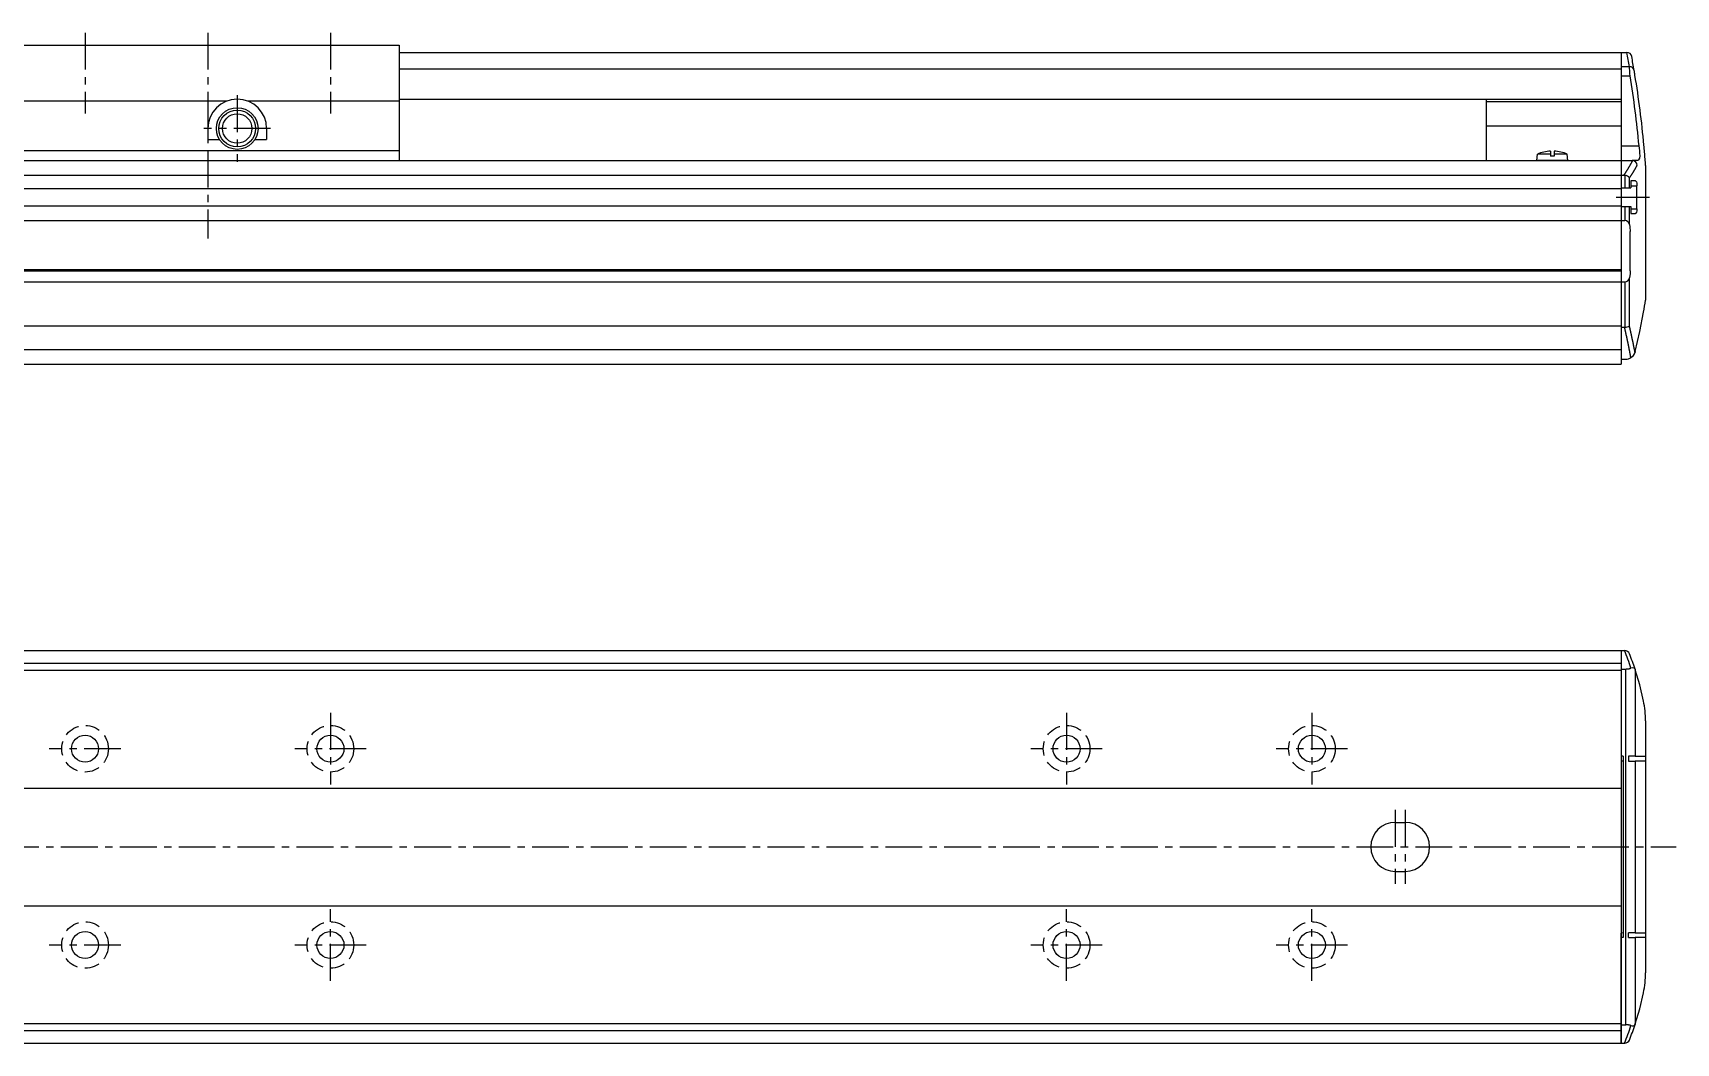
# Model space of a CAD drawing. Extents: x -241 to 453, y 120 to 503.
# Drawn here: x 114.8 to 449.7, y 148.9 to 354.8 of the extents above; entities that cross this region are included whole.
import ezdxf

# ---------------------------------------------------------------- set-up
doc = ezdxf.new("R2010")
doc.units = 0
for name, pattern in [('CENTER', [12, 7.5, -1.5, 1.5, -1.5]), ('CONTINOUS', [0]), ('DASHED', [4.5, 3, -1.5])]:
    doc.linetypes.add(name, pattern=pattern)
doc.layers.get('0').update_dxf_attribs({"linetype": 'CONTINUOUS'})
doc.layers.add('CENTER', color=1, linetype='CENTER')

# ---------------------------------------------------------------- blocks, each defined once
blk = doc.blocks.new('DTL0004')
at = {"color": 0, "linetype": 'CONTINUOUS'}
for p, q in [((-3.15, 0), (-3.04, 1.3)), ((3.15, 0), (-3.15, 0)), ((-0.4, 1.3), (-3.04, 1.3)), ((-0.4, 1.89), (-0.4, 0.9)), ((0.4, 0.9), (-0.4, 0.9)), ((0.4, 1.89), (0.4, 0.9)), ((3.04, 1.3), (0.4, 1.3)), ((3.15, 0), (3.04, 1.3))]:
    blk.add_line(p, q, dxfattribs=at)
for start, end in [(92.8723, 112.3565), (67.6435, 87.1277)]:
    blk.add_arc((0, -6.08), 7.98, start, end, dxfattribs=at)
at = {"color": 0}
blk.add_point((0, 0), dxfattribs=at)
blk.add_point((0, 0), dxfattribs=at)

msp = doc.modelspace()

# ---------------------------------------------------------------- linework, layer by layer
at = {"color": 7, "linetype": 'CONTINOUS'}
for p, q in [((111.44, 352.26), (189.44, 352.26)), ((189.44, 352.26), (189.44, 328.76)), ((189.44, 350.76), (438.44, 350.76)), ((438.44, 350.76), (438.44, 288.26)), ((438.44, 350.76), (438.44, 341.26)), ((438.44, 350.76), (439.62, 350.76)), ((438.44, 350.76), (438.44, 341.26)), ((439.63, 350.76), (439.62, 350.76)), ((189.44, 347.4), (438.44, 347.4)), ((438.44, 347.87), (440.14, 347.87)), ((438.44, 345.99), (440.29, 345.99)), ((111.44, 340.89), (154.37, 340.89)), ((158.52, 340.89), (189.44, 340.89)), ((189.44, 341.26), (438.44, 341.26)), ((410.94, 341.26), (410.94, 328.76)), ((410.94, 340.79), (438.44, 340.79)), ((150.44, 335.26), (150.44, 333.01)), ((162.44, 335.26), (162.44, 333.01)), ((410.94, 335.8), (438.44, 335.8)), ((150.44, 333.01), (152.83, 333.01)), ((160.05, 333.01), (162.44, 333.01)), ((438.44, 331.76), (442.11, 331.76)), ((-67.56, 328.76), (438.44, 328.76)), ((111.44, 330.76), (189.44, 330.76)), ((438.44, 328.76), (440.69, 328.76)), ((438.44, 328.76), (438.44, 287.26)), ((441.83, 328.76), (440.69, 328.76)), ((440.69, 328.76), (440.83, 328.75)), ((442.04, 328.85), (441.83, 328.76)), ((443.34, 329.08), (443.35, 329.06)), ((-67.56, 325.76), (438.44, 325.76)), ((438.44, 325.76), (439.03, 325.76)), ((439.03, 325.76), (439.22, 325.74)), ((439.22, 325.74), (439.22, 323.16)), ((440.16, 323.16), (440.16, 325.18)), ((443.44, 327.76), (443.44, 300.26)), ((-67.56, 323.01), (438.44, 323.01)), ((438.44, 323.16), (440.41, 323.16)), ((441.36, 324.61), (440.41, 324.61)), ((440.41, 324.61), (440.41, 323.16)), ((440.41, 323.61), (441.67, 323.61)), ((441.67, 318.91), (441.67, 323.61)), ((-67.56, 319.51), (438.44, 319.51)), ((438.44, 319.36), (440.41, 319.36)), ((439.22, 319.36), (439.22, 316.49)), ((440.16, 315.69), (440.16, 319.36)), ((440.41, 319.36), (440.41, 317.91)), ((440.41, 318.91), (441.67, 318.91)), ((-67.56, 316.49), (438.44, 316.49)), ((438.44, 316.49), (439.22, 316.49)), ((440.41, 317.91), (441.36, 317.91)), ((440.3, 306.26), (440.3, 314.26)), ((-67.56, 306.56), (438.44, 306.56)), ((-67.56, 306.26), (438.44, 306.26)), ((440.16, 295.03), (440.16, 304.82)), ((-67.56, 304.02), (438.44, 304.02)), ((438.44, 304.02), (439.22, 304.02)), ((439.22, 304.02), (439.22, 294.76)), ((-67.56, 295.03), (438.44, 295.03)), ((438.44, 294.76), (439.17, 294.76)), ((439.22, 294.76), (439.17, 294.76)), ((-67.56, 290.26), (438.44, 290.26)), ((438.44, 288.26), (439.39, 288.26)), ((441.33, 289.79), (441.29, 289.65)), ((-67.56, 287.26), (438.44, 287.26)), ((-67.56, 228.86), (438.44, 228.86)), ((438.44, 228.86), (438.44, 148.86)), ((438.44, 228.86), (438.44, 206.42)), ((438.44, 228.86), (439.17, 228.86)), ((439.17, 228.86), (439.22, 228.86)), ((-67.56, 226.27), (438.44, 226.27)), ((-67.56, 224.86), (438.44, 224.86)), ((438.44, 225.11), (439.39, 225.11)), ((439.39, 152.62), (439.39, 225.11)), ((441.29, 225.07), (441.33, 224.95)), ((441.33, 224.95), (441.33, 207.36)), ((443.44, 214.52), (443.44, 163.21)), ((438.89, 207.36), (438.44, 207.36)), ((438.44, 206.42), (438.89, 206.41)), ((438.89, 207.36), (438.89, 170.36)), ((441.33, 207.36), (439.94, 207.36)), ((439.94, 207.36), (439.94, 206.36)), ((439.94, 206.36), (441.33, 206.36)), ((441.33, 207.36), (443.27, 207.36)), ((441.33, 206.36), (441.33, 171.36)), ((443.27, 206.36), (441.33, 206.36)), ((443.27, 207.36), (443.44, 207.31)), ((443.44, 206.3), (443.27, 206.36)), ((-67.56, 200.86), (438.44, 200.86)), ((392.44, 193.86), (394.44, 193.86)), ((392.44, 183.86), (394.44, 183.86)), ((-67.56, 176.86), (438.44, 176.86)), ((438.89, 171.32), (438.44, 171.31)), ((438.44, 148.86), (438.44, 171.31)), ((441.33, 171.36), (439.94, 171.36)), ((439.94, 170.36), (439.94, 171.36)), ((441.33, 171.36), (443.27, 171.36)), ((443.27, 171.36), (443.44, 171.43)), ((438.89, 170.36), (438.44, 170.36)), ((439.94, 170.36), (441.33, 170.36)), ((441.33, 170.36), (441.33, 152.78)), ((443.27, 170.36), (441.33, 170.36)), ((443.44, 170.42), (443.27, 170.36)), ((-67.56, 152.86), (438.44, 152.86)), ((-67.56, 151.46), (438.44, 151.46)), ((438.44, 152.62), (439.39, 152.62)), ((441.33, 152.78), (441.29, 152.66)), ((-67.56, 148.86), (438.44, 148.86)), ((438.44, 148.86), (439.17, 148.86)), ((439.22, 148.86), (439.17, 148.86))]:
    msp.add_line(p, q, dxfattribs=at)
for points in [[(440.29, 345.99), (440.26, 346.42), (440.21, 347.04), (440.16, 347.54), (440.14, 347.87)], [(442.04, 328.85), (442.25, 329.24), (442.34, 329.71)], [(441.36, 324.61), (441.37, 324.61), (441.47, 324.54), (441.56, 324.37), (441.63, 324.13), (441.66, 323.83), (441.67, 323.61)], [(441.67, 318.91), (441.67, 318.81), (441.64, 318.49), (441.58, 318.2), (441.49, 318), (441.38, 317.91), (441.36, 317.91)], [(440.16, 315.69), (440.24, 315.2), (440.3, 314.26)], [(440.3, 306.26), (440.28, 305.71), (440.16, 304.82)], [(441.33, 289.79), (442.25, 293.88), (443.02, 297.84)], [(441.29, 225.07), (441.24, 225.17), (441.1, 225.3), (440.84, 225.36), (440.45, 225.29)], [(443.02, 218.59), (442.25, 221.86), (441.33, 224.95)], [(441.33, 152.78), (442.25, 155.87), (443.02, 159.14)], [(440.45, 152.44), (440.66, 152.38), (440.96, 152.38), (441.19, 152.49), (441.29, 152.66)]]:
    msp.add_lwpolyline(points, dxfattribs=at)
for points in [[(439.03, 325.76, 0), (439.04, 325.78, 0), (439.06, 325.8, 0), (439.07, 325.83, 0), (439.09, 325.85, 0), (439.11, 325.87, 0), (439.12, 325.89, 0), (439.14, 325.92, 0), (439.15, 325.94, 0), (439.17, 325.96, 0), (439.18, 325.99, 0), (439.2, 326.01, 0), (439.22, 326.03, 0), (439.23, 326.06, 0), (439.25, 326.08, 0), (439.26, 326.1, 0), (439.28, 326.13, 0), (439.29, 326.15, 0), (439.31, 326.17, 0), (439.32, 326.19, 0), (439.34, 326.22, 0), (439.36, 326.24, 0), (439.37, 326.26, 0), (439.39, 326.29, 0), (439.4, 326.31, 0), (439.42, 326.33, 0), (439.43, 326.36, 0), (439.45, 326.38, 0), (439.46, 326.4, 0), (439.48, 326.43, 0), (439.49, 326.45, 0), (439.51, 326.47, 0), (439.52, 326.5, 0), (439.54, 326.52, 0), (439.55, 326.54, 0), (439.57, 326.56, 0), (439.58, 326.59, 0), (439.6, 326.61, 0), (439.61, 326.63, 0), (439.63, 326.66, 0), (439.64, 326.68, 0), (439.66, 326.7, 0), (439.67, 326.73, 0), (439.69, 326.75, 0), (439.7, 326.77, 0), (439.72, 326.8, 0), (439.73, 326.82, 0), (439.75, 326.84, 0), (439.76, 326.87, 0), (439.77, 326.89, 0), (439.79, 326.91, 0), (439.8, 326.94, 0), (439.82, 326.96, 0), (439.83, 326.98, 0), (439.85, 327.01, 0), (439.86, 327.03, 0), (439.88, 327.05, 0), (439.89, 327.08, 0), (439.9, 327.1, 0), (439.92, 327.12, 0), (439.93, 327.15, 0), (439.95, 327.17, 0), (439.96, 327.19, 0), (439.98, 327.22, 0), (439.99, 327.24, 0), (440, 327.26, 0), (440.02, 327.29, 0), (440.03, 327.31, 0), (440.05, 327.33, 0), (440.06, 327.36, 0), (440.07, 327.38, 0), (440.09, 327.4, 0), (440.1, 327.43, 0), (440.12, 327.45, 0), (440.13, 327.47, 0), (440.14, 327.5, 0), (440.16, 327.52, 0), (440.17, 327.54, 0), (440.18, 327.57, 0), (440.2, 327.59, 0), (440.21, 327.62, 0), (440.23, 327.64, 0), (440.24, 327.66, 0), (440.25, 327.69, 0), (440.27, 327.71, 0), (440.28, 327.73, 0), (440.29, 327.76, 0), (440.31, 327.78, 0), (440.32, 327.8, 0), (440.33, 327.83, 0), (440.35, 327.85, 0), (440.36, 327.87, 0), (440.37, 327.9, 0), (440.39, 327.92, 0), (440.4, 327.94, 0), (440.41, 327.97, 0), (440.43, 327.99, 0), (440.44, 328.01, 0), (440.45, 328.04, 0), (440.46, 328.06, 0), (440.48, 328.08, 0), (440.49, 328.11, 0), (440.5, 328.13, 0), (440.52, 328.16, 0), (440.53, 328.18, 0), (440.54, 328.2, 0), (440.56, 328.23, 0), (440.57, 328.25, 0), (440.58, 328.27, 0), (440.6, 328.3, 0), (440.61, 328.32, 0), (440.62, 328.35, 0), (440.63, 328.37, 0), (440.65, 328.39, 0), (440.66, 328.42, 0), (440.67, 328.44, 0), (440.68, 328.46, 0), (440.7, 328.49, 0), (440.71, 328.51, 0), (440.72, 328.53, 0), (440.73, 328.56, 0), (440.75, 328.58, 0), (440.76, 328.61, 0), (440.77, 328.63, 0), (440.78, 328.65, 0), (440.8, 328.68, 0), (440.81, 328.7, 0), (440.82, 328.72, 0), (440.83, 328.75, 0)], [(440.16, 325.18, 0), (440.17, 325.2, 0), (440.18, 325.22, 0), (440.2, 325.24, 0), (440.21, 325.26, 0), (440.22, 325.28, 0), (440.24, 325.3, 0), (440.25, 325.32, 0), (440.26, 325.34, 0), (440.28, 325.36, 0), (440.29, 325.38, 0), (440.3, 325.4, 0), (440.32, 325.42, 0), (440.33, 325.44, 0), (440.35, 325.46, 0), (440.36, 325.48, 0), (440.37, 325.5, 0), (440.38, 325.52, 0), (440.4, 325.54, 0), (440.41, 325.56, 0), (440.42, 325.58, 0), (440.44, 325.6, 0), (440.45, 325.62, 0), (440.46, 325.64, 0), (440.48, 325.66, 0), (440.49, 325.68, 0), (440.5, 325.7, 0), (440.52, 325.72, 0), (440.53, 325.74, 0), (440.54, 325.76, 0), (440.56, 325.78, 0), (440.57, 325.8, 0), (440.58, 325.82, 0), (440.6, 325.84, 0), (440.61, 325.86, 0), (440.62, 325.88, 0), (440.63, 325.9, 0), (440.65, 325.92, 0), (440.66, 325.94, 0), (440.67, 325.96, 0), (440.68, 325.98, 0), (440.7, 326, 0), (440.71, 326.02, 0), (440.72, 326.04, 0), (440.74, 326.06, 0), (440.75, 326.08, 0), (440.76, 326.1, 0), (440.77, 326.12, 0), (440.79, 326.14, 0), (440.8, 326.16, 0), (440.81, 326.18, 0), (440.82, 326.2, 0), (440.84, 326.22, 0), (440.85, 326.24, 0), (440.86, 326.26, 0), (440.88, 326.28, 0), (440.89, 326.3, 0), (440.9, 326.32, 0), (440.91, 326.34, 0), (440.92, 326.36, 0), (440.94, 326.38, 0), (440.95, 326.4, 0), (440.96, 326.42, 0), (440.97, 326.44, 0), (440.99, 326.46, 0), (441, 326.48, 0), (441.01, 326.5, 0), (441.02, 326.52, 0), (441.04, 326.54, 0), (441.05, 326.56, 0), (441.06, 326.58, 0), (441.07, 326.6, 0), (441.08, 326.62, 0), (441.1, 326.64, 0), (441.11, 326.66, 0), (441.12, 326.68, 0), (441.13, 326.7, 0), (441.14, 326.72, 0), (441.16, 326.74, 0), (441.17, 326.76, 0), (441.18, 326.78, 0), (441.19, 326.8, 0), (441.2, 326.82, 0), (441.21, 326.84, 0), (441.23, 326.86, 0), (441.24, 326.88, 0), (441.25, 326.9, 0), (441.26, 326.92, 0), (441.27, 326.94, 0), (441.29, 326.96, 0), (441.3, 326.99, 0), (441.31, 327, 0), (441.32, 327.03, 0), (441.33, 327.05, 0), (441.34, 327.07, 0), (441.36, 327.09, 0), (441.37, 327.11, 0), (441.38, 327.13, 0), (441.39, 327.15, 0), (441.4, 327.17, 0), (441.41, 327.19, 0), (441.43, 327.21, 0), (441.44, 327.23, 0), (441.45, 327.25, 0), (441.46, 327.27, 0), (441.47, 327.29, 0), (441.48, 327.31, 0), (441.49, 327.33, 0), (441.5, 327.35, 0), (441.52, 327.37, 0), (441.53, 327.39, 0), (441.54, 327.41, 0), (441.55, 327.43, 0), (441.56, 327.45, 0), (441.57, 327.47, 0), (441.58, 327.49, 0), (441.59, 327.51, 0), (441.61, 327.53, 0), (441.62, 327.55, 0), (441.63, 327.57, 0), (441.64, 327.59, 0), (441.65, 327.62, 0), (441.66, 327.63, 0), (441.67, 327.66, 0), (441.68, 327.68, 0), (441.69, 327.7, 0), (441.7, 327.72, 0), (441.71, 327.74, 0), (441.73, 327.76, 0)], [(440.45, 288.56, 0), (440.44, 288.61, 0), (440.43, 288.66, 0), (440.42, 288.71, 0), (440.41, 288.76, 0), (440.4, 288.81, 0), (440.39, 288.86, 0), (440.39, 288.91, 0), (440.38, 288.95, 0), (440.37, 289, 0), (440.36, 289.05, 0), (440.35, 289.1, 0), (440.34, 289.15, 0), (440.33, 289.2, 0), (440.32, 289.25, 0), (440.31, 289.3, 0), (440.3, 289.35, 0), (440.29, 289.39, 0), (440.28, 289.44, 0), (440.27, 289.49, 0), (440.26, 289.54, 0), (440.26, 289.59, 0), (440.25, 289.64, 0), (440.24, 289.69, 0), (440.23, 289.74, 0), (440.22, 289.79, 0), (440.21, 289.83, 0), (440.2, 289.88, 0), (440.19, 289.93, 0), (440.18, 289.98, 0), (440.17, 290.03, 0), (440.16, 290.08, 0), (440.15, 290.13, 0), (440.14, 290.17, 0), (440.13, 290.22, 0), (440.12, 290.27, 0), (440.11, 290.32, 0), (440.1, 290.37, 0), (440.09, 290.42, 0), (440.08, 290.47, 0), (440.07, 290.51, 0), (440.07, 290.56, 0), (440.06, 290.61, 0), (440.05, 290.66, 0), (440.04, 290.71, 0), (440.03, 290.76, 0), (440.02, 290.81, 0), (440.01, 290.86, 0), (440, 290.9, 0), (439.99, 290.95, 0), (439.98, 291, 0), (439.97, 291.05, 0), (439.96, 291.1, 0), (439.95, 291.15, 0), (439.94, 291.19, 0), (439.93, 291.24, 0), (439.92, 291.29, 0), (439.91, 291.34, 0), (439.9, 291.39, 0), (439.89, 291.44, 0), (439.88, 291.49, 0), (439.87, 291.53, 0), (439.86, 291.58, 0), (439.85, 291.63, 0), (439.84, 291.68, 0), (439.83, 291.73, 0), (439.82, 291.77, 0), (439.81, 291.82, 0), (439.8, 291.87, 0), (439.79, 291.92, 0), (439.78, 291.97, 0), (439.77, 292.02, 0), (439.76, 292.06, 0), (439.75, 292.11, 0), (439.74, 292.16, 0), (439.73, 292.21, 0), (439.72, 292.26, 0), (439.71, 292.31, 0), (439.7, 292.36, 0), (439.69, 292.4, 0), (439.68, 292.45, 0), (439.67, 292.5, 0), (439.66, 292.55, 0), (439.65, 292.6, 0), (439.64, 292.64, 0), (439.63, 292.69, 0), (439.62, 292.74, 0), (439.61, 292.79, 0), (439.6, 292.84, 0), (439.59, 292.89, 0), (439.57, 292.93, 0), (439.56, 292.98, 0), (439.55, 293.03, 0), (439.54, 293.08, 0), (439.53, 293.13, 0), (439.52, 293.18, 0), (439.51, 293.22, 0), (439.5, 293.27, 0), (439.49, 293.32, 0), (439.48, 293.37, 0), (439.47, 293.42, 0), (439.46, 293.46, 0), (439.45, 293.51, 0), (439.44, 293.56, 0), (439.43, 293.61, 0), (439.42, 293.65, 0), (439.41, 293.7, 0), (439.4, 293.75, 0), (439.39, 293.8, 0), (439.38, 293.85, 0), (439.37, 293.89, 0), (439.36, 293.94, 0), (439.34, 293.99, 0), (439.33, 294.04, 0), (439.32, 294.09, 0), (439.31, 294.13, 0), (439.3, 294.18, 0), (439.29, 294.23, 0), (439.28, 294.28, 0), (439.27, 294.33, 0), (439.26, 294.38, 0), (439.25, 294.42, 0), (439.24, 294.47, 0), (439.23, 294.52, 0), (439.21, 294.57, 0), (439.2, 294.61, 0), (439.19, 294.66, 0), (439.18, 294.71, 0), (439.17, 294.76, 0)], [(441.29, 289.65, 0), (441.28, 289.69, 0), (441.27, 289.73, 0), (441.27, 289.77, 0), (441.26, 289.82, 0), (441.25, 289.86, 0), (441.24, 289.9, 0), (441.23, 289.94, 0), (441.23, 289.99, 0), (441.22, 290.03, 0), (441.21, 290.07, 0), (441.2, 290.11, 0), (441.19, 290.16, 0), (441.18, 290.2, 0), (441.17, 290.24, 0), (441.17, 290.28, 0), (441.16, 290.33, 0), (441.15, 290.37, 0), (441.14, 290.41, 0), (441.13, 290.45, 0), (441.12, 290.5, 0), (441.12, 290.54, 0), (441.11, 290.58, 0), (441.1, 290.62, 0), (441.09, 290.66, 0), (441.08, 290.71, 0), (441.07, 290.75, 0), (441.07, 290.79, 0), (441.06, 290.83, 0), (441.05, 290.88, 0), (441.04, 290.92, 0), (441.03, 290.96, 0), (441.02, 291, 0), (441.01, 291.05, 0), (441.01, 291.09, 0), (441, 291.13, 0), (440.99, 291.17, 0), (440.98, 291.21, 0), (440.97, 291.26, 0), (440.96, 291.3, 0), (440.95, 291.34, 0), (440.95, 291.38, 0), (440.94, 291.42, 0), (440.93, 291.47, 0), (440.92, 291.51, 0), (440.91, 291.55, 0), (440.9, 291.59, 0), (440.89, 291.63, 0), (440.89, 291.68, 0), (440.88, 291.72, 0), (440.87, 291.76, 0), (440.86, 291.8, 0), (440.85, 291.85, 0), (440.84, 291.89, 0), (440.83, 291.93, 0), (440.82, 291.97, 0), (440.82, 292.01, 0), (440.81, 292.06, 0), (440.8, 292.1, 0), (440.79, 292.14, 0), (440.78, 292.18, 0), (440.77, 292.22, 0), (440.76, 292.27, 0), (440.75, 292.31, 0), (440.74, 292.35, 0), (440.74, 292.39, 0), (440.73, 292.43, 0), (440.72, 292.48, 0), (440.71, 292.52, 0), (440.7, 292.56, 0), (440.69, 292.6, 0), (440.68, 292.64, 0), (440.67, 292.69, 0), (440.66, 292.73, 0), (440.66, 292.77, 0), (440.65, 292.81, 0), (440.64, 292.85, 0), (440.63, 292.9, 0), (440.62, 292.94, 0), (440.61, 292.98, 0), (440.6, 293.02, 0), (440.59, 293.06, 0), (440.58, 293.11, 0), (440.57, 293.15, 0), (440.57, 293.19, 0), (440.56, 293.23, 0), (440.55, 293.27, 0), (440.54, 293.31, 0), (440.53, 293.36, 0), (440.52, 293.4, 0), (440.51, 293.44, 0), (440.5, 293.48, 0), (440.49, 293.52, 0), (440.48, 293.57, 0), (440.47, 293.61, 0), (440.46, 293.65, 0), (440.46, 293.69, 0), (440.45, 293.73, 0), (440.44, 293.77, 0), (440.43, 293.82, 0), (440.42, 293.86, 0), (440.41, 293.9, 0), (440.4, 293.94, 0), (440.39, 293.98, 0), (440.38, 294.03, 0), (440.37, 294.07, 0), (440.36, 294.11, 0), (440.35, 294.15, 0), (440.35, 294.19, 0), (440.33, 294.23, 0), (440.33, 294.28, 0), (440.32, 294.32, 0), (440.31, 294.36, 0), (440.3, 294.4, 0), (440.29, 294.44, 0), (440.28, 294.48, 0), (440.27, 294.53, 0), (440.26, 294.57, 0), (440.25, 294.61, 0), (440.24, 294.65, 0), (440.23, 294.69, 0), (440.22, 294.73, 0), (440.21, 294.78, 0), (440.2, 294.82, 0), (440.19, 294.86, 0), (440.18, 294.9, 0), (440.17, 294.94, 0), (440.17, 294.98, 0), (440.16, 295.02, 0)], [(439.39, 225.11, 0), (439.39, 225.11, 0), (439.4, 225.11, 0), (439.41, 225.11, 0), (439.42, 225.11, 0), (439.43, 225.11, 0), (439.44, 225.11, 0), (439.45, 225.11, 0), (439.46, 225.11, 0), (439.46, 225.11, 0), (439.47, 225.11, 0), (439.48, 225.11, 0), (439.49, 225.11, 0), (439.5, 225.11, 0), (439.51, 225.11, 0), (439.52, 225.11, 0), (439.53, 225.12, 0), (439.53, 225.12, 0), (439.54, 225.12, 0), (439.55, 225.12, 0), (439.56, 225.12, 0), (439.57, 225.12, 0), (439.58, 225.12, 0), (439.59, 225.12, 0), (439.6, 225.12, 0), (439.6, 225.12, 0), (439.61, 225.12, 0), (439.62, 225.12, 0), (439.63, 225.12, 0), (439.64, 225.12, 0), (439.65, 225.12, 0), (439.66, 225.12, 0), (439.67, 225.12, 0), (439.67, 225.12, 0), (439.68, 225.12, 0), (439.69, 225.13, 0), (439.7, 225.13, 0), (439.71, 225.13, 0), (439.72, 225.13, 0), (439.73, 225.13, 0), (439.73, 225.13, 0), (439.74, 225.13, 0), (439.75, 225.13, 0), (439.76, 225.13, 0), (439.77, 225.13, 0), (439.78, 225.13, 0), (439.79, 225.13, 0), (439.79, 225.14, 0), (439.8, 225.14, 0), (439.81, 225.14, 0), (439.82, 225.14, 0), (439.83, 225.14, 0), (439.84, 225.14, 0), (439.85, 225.14, 0), (439.86, 225.14, 0), (439.86, 225.15, 0), (439.87, 225.15, 0), (439.88, 225.15, 0), (439.89, 225.15, 0), (439.9, 225.15, 0), (439.91, 225.15, 0), (439.91, 225.15, 0), (439.92, 225.15, 0), (439.93, 225.16, 0), (439.94, 225.16, 0), (439.95, 225.16, 0), (439.96, 225.16, 0), (439.96, 225.16, 0), (439.97, 225.16, 0), (439.98, 225.16, 0), (439.99, 225.17, 0), (440, 225.17, 0), (440.01, 225.17, 0), (440.01, 225.17, 0), (440.02, 225.17, 0), (440.03, 225.17, 0), (440.04, 225.18, 0), (440.05, 225.18, 0), (440.06, 225.18, 0), (440.06, 225.18, 0), (440.07, 225.18, 0), (440.08, 225.18, 0), (440.09, 225.19, 0), (440.1, 225.19, 0), (440.11, 225.19, 0), (440.11, 225.19, 0), (440.12, 225.19, 0), (440.13, 225.19, 0), (440.14, 225.2, 0), (440.15, 225.2, 0), (440.15, 225.2, 0), (440.16, 225.2, 0), (440.17, 225.21, 0), (440.18, 225.21, 0), (440.19, 225.21, 0), (440.19, 225.21, 0), (440.2, 225.21, 0), (440.21, 225.22, 0), (440.22, 225.22, 0), (440.23, 225.22, 0), (440.23, 225.22, 0), (440.24, 225.22, 0), (440.25, 225.22, 0), (440.26, 225.23, 0), (440.27, 225.23, 0), (440.27, 225.23, 0), (440.28, 225.23, 0), (440.29, 225.24, 0), (440.3, 225.24, 0), (440.3, 225.24, 0), (440.31, 225.24, 0), (440.32, 225.25, 0), (440.33, 225.25, 0), (440.34, 225.25, 0), (440.34, 225.25, 0), (440.35, 225.26, 0), (440.36, 225.26, 0), (440.37, 225.26, 0), (440.38, 225.26, 0), (440.38, 225.27, 0), (440.39, 225.27, 0), (440.4, 225.27, 0), (440.4, 225.27, 0), (440.41, 225.28, 0), (440.42, 225.28, 0), (440.43, 225.28, 0), (440.43, 225.28, 0), (440.44, 225.29, 0), (440.45, 225.29, 0)], [(440.45, 152.44, 0), (440.44, 152.44, 0), (440.43, 152.45, 0), (440.43, 152.45, 0), (440.42, 152.45, 0), (440.41, 152.45, 0), (440.4, 152.46, 0), (440.4, 152.46, 0), (440.39, 152.46, 0), (440.38, 152.46, 0), (440.38, 152.47, 0), (440.37, 152.47, 0), (440.36, 152.47, 0), (440.35, 152.47, 0), (440.34, 152.48, 0), (440.34, 152.48, 0), (440.33, 152.48, 0), (440.32, 152.48, 0), (440.31, 152.49, 0), (440.3, 152.49, 0), (440.3, 152.49, 0), (440.29, 152.49, 0), (440.28, 152.5, 0), (440.27, 152.5, 0), (440.27, 152.5, 0), (440.26, 152.5, 0), (440.25, 152.5, 0), (440.24, 152.51, 0), (440.23, 152.51, 0), (440.23, 152.51, 0), (440.22, 152.51, 0), (440.21, 152.51, 0), (440.2, 152.52, 0), (440.19, 152.52, 0), (440.19, 152.52, 0), (440.18, 152.52, 0), (440.17, 152.53, 0), (440.16, 152.53, 0), (440.15, 152.53, 0), (440.15, 152.53, 0), (440.14, 152.53, 0), (440.13, 152.53, 0), (440.12, 152.54, 0), (440.11, 152.54, 0), (440.11, 152.54, 0), (440.1, 152.54, 0), (440.09, 152.54, 0), (440.08, 152.54, 0), (440.07, 152.55, 0), (440.06, 152.55, 0), (440.06, 152.55, 0), (440.05, 152.55, 0), (440.04, 152.55, 0), (440.03, 152.56, 0), (440.02, 152.56, 0), (440.01, 152.56, 0), (440.01, 152.56, 0), (440, 152.56, 0), (439.99, 152.56, 0), (439.98, 152.56, 0), (439.97, 152.57, 0), (439.96, 152.57, 0), (439.96, 152.57, 0), (439.95, 152.57, 0), (439.94, 152.57, 0), (439.93, 152.57, 0), (439.92, 152.57, 0), (439.91, 152.58, 0), (439.91, 152.58, 0), (439.9, 152.58, 0), (439.89, 152.58, 0), (439.88, 152.58, 0), (439.87, 152.58, 0), (439.86, 152.58, 0), (439.86, 152.59, 0), (439.85, 152.59, 0), (439.84, 152.59, 0), (439.83, 152.59, 0), (439.82, 152.59, 0), (439.81, 152.59, 0), (439.8, 152.59, 0), (439.79, 152.59, 0), (439.79, 152.59, 0), (439.78, 152.59, 0), (439.77, 152.6, 0), (439.76, 152.6, 0), (439.75, 152.6, 0), (439.74, 152.6, 0), (439.73, 152.6, 0), (439.73, 152.6, 0), (439.72, 152.6, 0), (439.71, 152.6, 0), (439.7, 152.6, 0), (439.69, 152.6, 0), (439.68, 152.6, 0), (439.67, 152.6, 0), (439.67, 152.61, 0), (439.66, 152.61, 0), (439.65, 152.61, 0), (439.64, 152.61, 0), (439.63, 152.61, 0), (439.62, 152.61, 0), (439.61, 152.61, 0), (439.6, 152.61, 0), (439.6, 152.61, 0), (439.59, 152.61, 0), (439.58, 152.61, 0), (439.57, 152.61, 0), (439.56, 152.61, 0), (439.55, 152.61, 0), (439.54, 152.61, 0), (439.53, 152.61, 0), (439.53, 152.62, 0), (439.52, 152.62, 0), (439.51, 152.62, 0), (439.5, 152.62, 0), (439.49, 152.62, 0), (439.48, 152.62, 0), (439.47, 152.62, 0), (439.46, 152.62, 0), (439.46, 152.62, 0), (439.45, 152.62, 0), (439.44, 152.62, 0), (439.43, 152.62, 0), (439.42, 152.62, 0), (439.41, 152.62, 0), (439.4, 152.62, 0), (439.39, 152.62, 0), (439.39, 152.62, 0)]]:
    msp.add_polyline3d(points, dxfattribs=at)
for centre, radius in [((156.44, 335.26), 4.25), ((156.44, 335.26), 3.75), ((156.44, 335.26), 3), ((125.44, 208.86), 2.75), ((175.44, 208.86), 2.75), ((325.44, 208.86), 2.75), ((375.44, 208.86), 2.75), ((125.44, 168.86), 2.75), ((175.44, 168.86), 2.75), ((325.44, 168.86), 2.75), ((375.44, 168.86), 2.75)]:
    msp.add_circle(centre, radius, dxfattribs=at)
at = {"color": 3, "linetype": 'DASHED'}
for centre in [(125.44, 208.86), (175.44, 208.86), (325.44, 208.86), (375.44, 208.86), (125.44, 168.86), (175.44, 168.86), (325.44, 168.86), (375.44, 168.86)]:
    msp.add_circle(centre, 4.75, dxfattribs=at)
at = {"color": 7, "linetype": 'CONTINOUS'}
for centre, radius, start, end in [((243.94, 314.56), 199, 9.6347, 10.4791), ((439.63, 349.76), 1, 10.4615, 90), ((243.94, 313.62), 200, 9.6347, 10.4615), ((440.18, 346.91), 0.959, 11.1474, 92.704), ((243.94, 313.62), 199, 5.2282, 9.3604), ((243.94, 313.62), 200, 9.3604, 9.6347), ((243.94, 313.62), 200, 5.2282, 9.3604), ((156.44, 335.26), 6, 0, 180), ((330.1, 318.09), 112.85, 5.9119, 6.9562), ((243.94, 313.62), 200, 4.4273, 5.2282), ((440.65, 327.68), 1.08, 4.0708, 80.082), ((243.94, 313.62), 200, 4.0523, 4.4273), ((439.01, 324.33), 1.42, 36.7839, 81.5243), ((439.24, 315.57), 0.923, 7.4585, 90.9988), ((439.24, 304.94), 0.92, 268.8348, 352.7079), ((295.44, 324.67), 150, 349.695, 350.6332), ((439.22, 296.54), 1.78, 270.0827, 301.7133), ((439.39, 290.26), 2, 270, 302.1468), ((439.39, 290.26), 2, 302.1468, 342.2552), ((384.28, 207.23), 59, 17.8226, 21.5109), ((439.22, 227.86), 1, 21.3711, 90), ((384.28, 206.36), 60, 18.1668, 21.3711), ((423.44, 214.52), 20, 0, 11.7572), ((392.44, 188.86), 5, 90, 270), ((394.44, 188.86), 5, 270, 90), ((423.44, 163.21), 20, 348.2428, 0), ((384.28, 170.5), 59, 338.4891, 342.1774), ((384.28, 171.36), 60, 338.6289, 341.8332), ((439.22, 149.86), 1, 270, 338.6289)]:
    msp.add_arc(centre, radius, start, end, dxfattribs=at)
at = {"layer": 'CENTER', "color": 1, "linetype": 'CENTER'}
for p, q in [((125.44, 354.76), (125.44, 338.3)), ((150.44, 354.76), (150.44, 312.88)), ((175.44, 354.76), (175.44, 338.3)), ((156.44, 342.05), (156.44, 328.47)), ((163.23, 335.26), (149.65, 335.26)), ((437.43, 321.26), (444.22, 321.26)), ((175.44, 216.15), (175.44, 201.57)), ((325.44, 216.15), (325.44, 201.57)), ((375.44, 216.15), (375.44, 201.57)), ((132.73, 208.86), (118.15, 208.86)), ((182.73, 208.86), (168.15, 208.86)), ((332.73, 208.86), (318.15, 208.86)), ((382.73, 208.86), (368.15, 208.86)), ((392.44, 196.4), (392.44, 181.32)), ((394.44, 196.4), (394.44, 181.32)), ((-107.47, 188.86), (449.67, 188.86)), ((175.44, 161.57), (175.44, 176.15)), ((325.44, 161.57), (325.44, 176.15)), ((375.44, 161.57), (375.44, 176.15)), ((132.73, 168.86), (118.15, 168.86)), ((182.73, 168.86), (168.15, 168.86)), ((332.73, 168.86), (318.15, 168.86)), ((382.73, 168.86), (368.15, 168.86))]:
    msp.add_line(p, q, dxfattribs=at)

# ---------------------------------------------------------------- block references
at = {"color": 7, "zscale": 2}
msp.add_blockref('DTL0004', (424.44, 328.76), dxfattribs=at)

doc.saveas('drawing.dxf')
